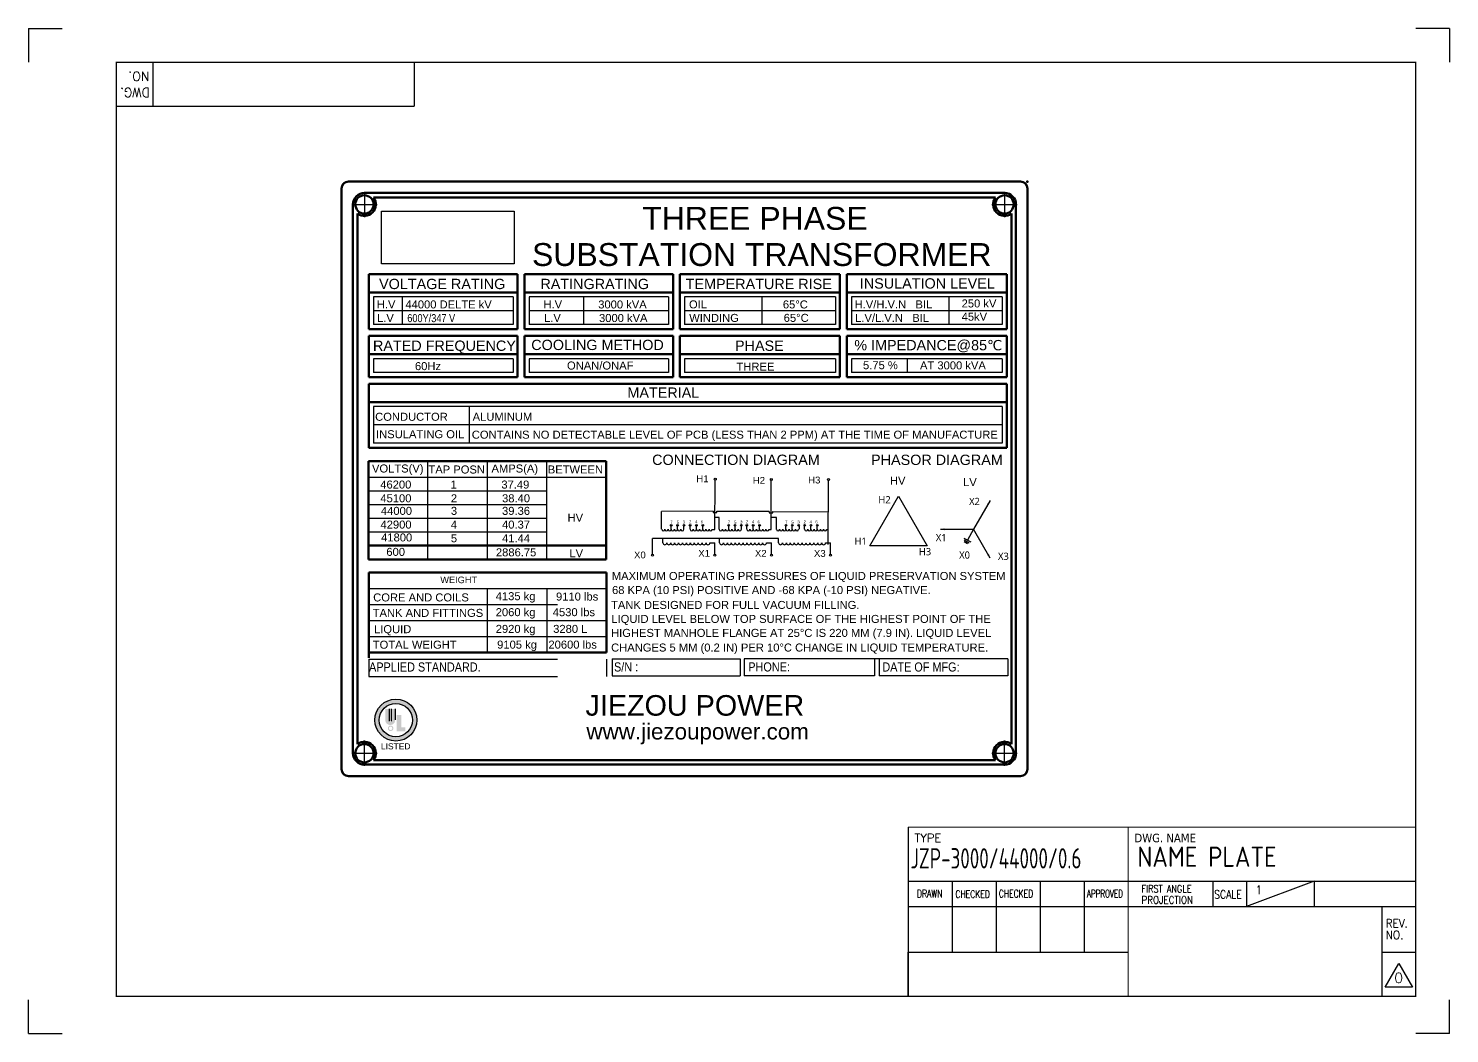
# Model space of a CAD drawing. Header units: millimetres. Extents: x 198976 to 421125, y -418833 to -203687.
# Drawn here: x 211995 to 212617, y -211116 to -210677 of the extents above; entities that cross this region are included whole.
import ezdxf
from ezdxf.enums import TextEntityAlignment as Align

# ---------------------------------------------------------------- set-up
doc = ezdxf.new("R2010")
doc.units = ezdxf.units.MM
doc.header["$LTSCALE"] = 13
doc.linetypes.add('CENTER', pattern=[50.8, 31.75, -6.35, 6.35, -6.35])
doc.linetypes.add('HIDDEN', pattern=[9.525, 6.35, -3.175])
doc.layers.get('0').update_dxf_attribs({"color": 1, "linetype": 'CENTER'})
for name, color, linetype in [('1', 4, 'Continuous'), ('2', 3, 'Continuous'), ('4', 2, 'HIDDEN'), ('粗实线', 4, 'Continuous')]:
    doc.layers.add(name, color=color, linetype=linetype)
doc.layers.add('paper', color=254, linetype='Continuous', plot=False)
doc.layers.add('标注、文本', color=3, linetype='Continuous', lineweight=25)
doc.layers.add('铁心', color=3, linetype='Continuous', lineweight=0)
doc.styles.add('Arial_txtstyle_2.50_0_0', font='arial.ttf')
doc.styles.add('Note Text (ANSI)', font='arial.ttf')
doc.styles.add('ROMANS', font='romans.shx', dxfattribs={"bigfont": 'whgtxt.shx'})
doc.styles.get("Standard").update_dxf_attribs({"font": 'gbenor.shx', "bigfont": 'gbcbig.shx'})
doc.styles.add('Tahoma_txtstyle_30.40_0_0', font='tahoma.ttf')
doc.styles.add('宋体', font='', dxfattribs={"width": 0.6})
doc.styles.get('宋体').set_extended_font_data('Microsoft YaHei')
picture_1 = doc.add_image_def('image1.jpg', size_in_pixel=(2343, 933))

msp = doc.modelspace()

# ---------------------------------------------------------------- hatches: boundary and pattern name
at = {"layer": '标注、文本'}
h = msp.add_hatch(color=0, dxfattribs=at)
h.paths.add_polyline_path([(212146.62, -210979.16, 1), (212164.99, -210979.16, 1)])
h.paths.add_polyline_path([(212163.08, -210979.16, -1), (212148.5, -210979.16, -1)], flags=16)
h.paths.add_polyline_path([(212152.94, -210974.31), (212152.94, -210979.63, 1), (212153.82, -210979.63), (212153.82, -210974.31), (212155.54, -210974.31), (212155.54, -210979.16, -1.013017), (212151.22, -210979.16), (212151.22, -210974.31)], flags=0)
h.paths.add_polyline_path([(212156.25, -210976.91), (212158.23, -210976.91), (212158.23, -210982.34), (212159.94, -210982.34), (212159.94, -210984.1), (212156.25, -210984.1)], flags=0)
h.paths.add_polyline_path([(212154.75, -210982.8, -1), (212152.33, -210982.8, -1)], flags=0)
h.paths.add_polyline_path([(212154.31, -210982.8, -1), (212152.76, -210982.8, -1)], flags=0)

# ---------------------------------------------------------------- linework, layer by layer
at = {"color": 0}
for p, q in [((212136.6, -210753.69), (212147.6, -210753.69)), ((212142.1, -210748.19), (212142.1, -210759.19)), ((212416.6, -210753.69), (212427.6, -210753.69)), ((212422.1, -210748.19), (212422.1, -210759.19)), ((212142.1, -210999.19), (212142.1, -210988.19)), ((212422.1, -210999.19), (212422.1, -210988.19)), ((212136.6, -210993.69), (212147.6, -210993.69)), ((212416.6, -210993.69), (212427.6, -210993.69))]:
    msp.add_line(p, q, dxfattribs=at)
at = {"layer": '1', "const_width": 0.518}
msp.add_lwpolyline([(212033.61, -211100.01), (212601.95, -211100.01), (212601.95, -210691.52), (212033.61, -210691.52), (212033.61, -211100.01)], dxfattribs=at)
at = {"layer": '2'}
for p, q in [((212049.59, -210691.52), (212049.59, -210710.76)), ((212163.85, -210691.52), (212163.85, -210710.76)), ((212033.61, -210710.76), (212163.85, -210710.76)), ((212379.94, -211026.01), (212379.94, -211100.01)), ((212379.94, -211049.69), (212601.95, -211049.69)), ((212399.18, -211049.69), (212399.18, -211080.73)), ((212418.42, -211049.69), (212418.42, -211080.73)), ((212437.66, -211049.69), (212437.66, -211080.73)), ((212456.9, -211049.69), (212456.9, -211080.73)), ((212513.15, -211049.69), (212513.15, -211060.79)), ((212557.55, -211049.69), (212527.95, -211060.79)), ((212527.95, -211049.69), (212527.95, -211060.79)), ((212557.55, -211049.69), (212557.55, -211060.79)), ((212379.94, -211060.79), (212476.14, -211060.79)), ((212476.14, -211060.79), (212601.95, -211060.79)), ((212587.15, -211060.79), (212587.15, -211100.01)), ((212379.94, -211080.73), (212476.14, -211080.73)), ((212379.94, -211099.97), (212379.94, -211080.73)), ((212587.15, -211080.73), (212601.95, -211080.73)), ((212588.63, -211095.94), (212594.55, -211085.69)), ((212594.55, -211085.69), (212600.47, -211095.94)), ((212600.47, -211095.94), (212588.63, -211095.94))]:
    msp.add_line(p, q, dxfattribs=at)
at = {"layer": '2', "color": 0, "linetype": 'Continuous'}
for p, q in [((212143.9, -210884.91), (212221.9, -210884.91)), ((212143.9, -210890.91), (212221.9, -210890.91)), ((212294.65, -210887.9), (212294.65, -210888.44)), ((212294.65, -210888.44), (212296.27, -210888.44)), ((212296.27, -210888.44), (212296.27, -210887.9)), ((212296.27, -210887.9), (212319.17, -210887.9)), ((212319.17, -210888.01), (212319.17, -210888.55)), ((212319.17, -210888.55), (212320.79, -210888.55)), ((212320.79, -210888.55), (212320.79, -210888.01)), ((212320.79, -210888.01), (212345.05, -210888.12)), ((212143.9, -210896.91), (212221.9, -210896.91)), ((212143.98, -210935.65), (212247.98, -210935.65)), ((212143.98, -210942.65), (212247.98, -210942.65)), ((212143.98, -210949.65), (212247.98, -210949.65)), ((212365.24, -210952.34), (212308.16, -210952.34))]:
    msp.add_line(p, q, dxfattribs=at)
at = {"layer": '2', "color": 0}
for p, q in [((212363.16, -210903.02), (212375.72, -210881.25)), ((212375.72, -210881.25), (212388.29, -210903.02)), ((212294.65, -210887.9), (212272.11, -210887.92)), ((212272.11, -210895.76), (212272.11, -210887.92)), ((212297.27, -210890.67), (212295.49, -210890.67)), ((212322.31, -210890.67), (212319.99, -210890.67)), ((212408.53, -210895.76), (212405.82, -210900.46)), ((212268.14, -210899.74), (212268.14, -210899.72)), ((212388.29, -210903.02), (212363.16, -210903.02)), ((212404.35, -210899.61), (212407.29, -210901.31)), ((212404.36, -210900.32), (212406.67, -210901.66)), ((212404.44, -210901.15), (212405.91, -210902))]:
    msp.add_line(p, q, dxfattribs=at)
at = {"layer": '2', "color": 0, "linetype": 'Continuous'}
for points in [[(212295.42, -210895.84), (212295.56, -210874.25)], [(212319.97, -210895.84), (212320.07, -210874.37)], [(212344.98, -210902.34), (212345.11, -210874.48)]]:
    msp.add_lwpolyline(points, dxfattribs=at)
at = {"layer": '2', "color": 0}
for points in [[(212415.79, -210883.2), (212408.53, -210895.76)], [(212394.02, -210895.76), (212408.53, -210895.76)], [(212415.79, -210908.33), (212408.53, -210895.76)]]:
    msp.add_lwpolyline(points, dxfattribs=at)
for points in [[(212415.79, -210883.2, 0, 0.871, 0), (212414.92, -210884.71, 0.871, 0.871, 0)], [(212394.02, -210895.76, 0, 0.871, 0), (212395.76, -210895.76, 0.871, 0.871, 0)], [(212415.79, -210908.33, 0, 0.871, 0), (212414.92, -210906.82, 0.871, 0.871, 0)]]:
    msp.add_lwpolyline(points, format="xyseb", dxfattribs=at)
at = {"layer": '4', "color": 0, "linetype": 'ByBlock', "lineweight": -3}
for p, q in [((212146.12, -210794.17), (212146.12, -210806.17)), ((212207.09, -210794.17), (212146.12, -210794.17)), ((212158.54, -210794.17), (212158.54, -210806.17)), ((212207.09, -210794.17), (212207.09, -210806.17)), ((212214.12, -210794.17), (212214.12, -210806.17)), ((212275.09, -210794.17), (212214.12, -210794.17)), ((212237.96, -210794.17), (212237.96, -210806.17)), ((212275.09, -210794.17), (212275.09, -210806.17)), ((212282.14, -210794.17), (212282.14, -210806.17)), ((212348.1, -210794.17), (212282.14, -210794.17)), ((212315.98, -210794.17), (212315.98, -210806.17)), ((212348.1, -210794.17), (212348.1, -210806.17)), ((212355.12, -210794.17), (212355.12, -210806.17)), ((212421.1, -210794.17), (212355.12, -210794.17)), ((212397.77, -210794.17), (212397.77, -210806.17)), ((212421.1, -210794.17), (212421.1, -210806.17)), ((212207.09, -210800.17), (212146.12, -210800.17)), ((212275.09, -210800.17), (212214.12, -210800.17)), ((212348.1, -210800.17), (212282.14, -210800.17)), ((212421.1, -210800.17), (212355.12, -210800.17)), ((212207.09, -210806.17), (212146.12, -210806.17)), ((212275.09, -210806.17), (212214.12, -210806.17)), ((212348.1, -210806.17), (212282.14, -210806.17)), ((212421.1, -210806.17), (212355.12, -210806.17)), ((212146.12, -210821.17), (212146.12, -210827.17)), ((212207.09, -210821.17), (212146.12, -210821.17)), ((212207.09, -210821.17), (212207.09, -210827.17)), ((212214.12, -210821.17), (212214.12, -210827.17)), ((212275.09, -210821.17), (212214.12, -210821.17)), ((212275.09, -210821.17), (212275.09, -210827.17)), ((212282.14, -210821.17), (212282.14, -210827.17)), ((212348.1, -210821.17), (212282.14, -210821.17)), ((212348.1, -210821.17), (212348.1, -210827.17)), ((212355.12, -210821.17), (212355.12, -210827.17)), ((212421.1, -210821.17), (212355.12, -210821.17)), ((212379.5, -210821.17), (212379.5, -210827.17)), ((212421.1, -210821.17), (212421.1, -210827.17)), ((212207.09, -210827.17), (212146.12, -210827.17)), ((212275.09, -210827.17), (212214.12, -210827.17)), ((212348.1, -210827.17), (212282.14, -210827.17)), ((212421.1, -210827.17), (212355.12, -210827.17)), ((212146.01, -210842.12), (212146.01, -210858.12)), ((212421.1, -210842.12), (212146.01, -210842.12)), ((212187.86, -210842.12), (212187.86, -210858.12)), ((212421.1, -210842.12), (212421.1, -210858.12)), ((212421.1, -210850.12), (212146.01, -210850.12)), ((212421.1, -210858.12), (212146.01, -210858.12)), ((212143.9, -210872.91), (212247.9, -210872.91)), ((212143.98, -210921.65), (212247.98, -210921.65))]:
    msp.add_line(p, q, dxfattribs=at)
at = {"layer": '4', "color": 0, "lineweight": -3}
for p, q in [((212169.9, -210908.91), (212169.9, -210865.91)), ((212195.9, -210908.91), (212195.9, -210865.91)), ((212221.9, -210908.91), (212221.9, -210865.91)), ((212143.9, -210878.91), (212221.9, -210878.91)), ((212195.98, -210949.65), (212195.98, -210921.65)), ((212221.98, -210949.65), (212221.98, -210921.65)), ((212143.98, -210928.65), (212247.98, -210928.65)), ((212143.97, -210952.6), (212247.95, -210952.6)), ((212143.97, -210952.6), (212143.97, -210960.07)), ((212247.95, -210952.6), (212247.95, -210960.07)), ((212250.47, -210952.34), (212306.51, -210952.34)), ((212250.47, -210952.34), (212250.47, -210959.81)), ((212306.51, -210952.34), (212306.51, -210959.81)), ((212308.16, -210952.34), (212308.16, -210959.81)), ((212423.49, -210952.34), (212351.87, -210952.34)), ((212365.24, -210952.34), (212365.24, -210959.81)), ((212367.27, -210952.34), (212367.27, -210959.81)), ((212423.49, -210952.34), (212423.49, -210959.81)), ((212143.97, -210960.07), (212247.95, -210960.07)), ((212250.47, -210959.81), (212306.51, -210959.81)), ((212365.24, -210959.81), (212308.16, -210959.81)), ((212423.49, -210959.81), (212367.27, -210959.81))]:
    msp.add_line(p, q, dxfattribs=at)
at = {"layer": 'paper'}
for p, q in [((211995.13, -210676.72), (211995.13, -210691.52)), ((211995.13, -210676.72), (212009.93, -210676.72)), ((212616.75, -210676.72), (212601.95, -210676.72)), ((212616.75, -210676.72), (212616.75, -210691.52)), ((211995.13, -211116.3), (211995.13, -211101.49)), ((212616.75, -211116.3), (212616.75, -211101.49)), ((211995.13, -211116.3), (212009.93, -211116.3)), ((212616.75, -211116.3), (212601.95, -211116.3))]:
    msp.add_line(p, q, dxfattribs=at)
at = {"layer": '标注、文本', "color": 0}
for p, q in [((212297.27, -210895.83), (212297.27, -210890.67)), ((212322.31, -210895.83), (212322.31, -210890.67)), ((212276.28, -210895.76), (212276.28, -210894.37)), ((212279.06, -210895.76), (212279.06, -210894.37)), ((212281.83, -210895.76), (212281.83, -210894.37)), ((212284.54, -210895.76), (212284.54, -210894.37)), ((212287.32, -210895.76), (212287.32, -210894.37)), ((212290.1, -210895.76), (212290.1, -210894.37)), ((212294.26, -210895.83), (212295.42, -210895.84)), ((212301.43, -210895.76), (212301.43, -210894.37)), ((212304.21, -210895.76), (212304.21, -210894.37)), ((212306.99, -210895.76), (212306.99, -210894.37)), ((212309.36, -210895.76), (212309.36, -210894.37)), ((212312.14, -210895.76), (212312.14, -210894.37)), ((212314.91, -210895.76), (212314.91, -210894.37)), ((212319.08, -210895.84), (212319.94, -210895.84)), ((212326.48, -210895.76), (212326.48, -210894.37)), ((212329.26, -210895.76), (212329.26, -210894.37)), ((212332.37, -210895.76), (212332.37, -210894.37)), ((212334.63, -210895.76), (212334.63, -210894.37)), ((212337.41, -210895.76), (212337.41, -210894.37)), ((212340.18, -210895.76), (212340.18, -210894.37)), ((212344.35, -210895.84), (212345, -210895.84)), ((212323.24, -210899.72), (212268.14, -210899.72)), ((212268.14, -210906.63), (212268.14, -210899.74)), ((212272.65, -210901.63), (212272.65, -210899.72)), ((212293.22, -210901.63), (212295.42, -210901.64)), ((212295.42, -210906.62), (212295.42, -210901.64)), ((212297.42, -210901.63), (212297.42, -210899.72)), ((212317.99, -210901.63), (212320.19, -210901.64)), ((212320.19, -210906.62), (212320.19, -210901.64)), ((212323.24, -210901.66), (212323.24, -210899.72)), ((212343.81, -210901.66), (212346.01, -210901.67)), ((212346.01, -210906.65), (212346.01, -210901.67)), ((212152.94, -210974.31), (212152.94, -210979.63)), ((212153.82, -210974.31), (212153.82, -210979.63)), ((212155.54, -210974.31), (212155.54, -210979.16))]:
    msp.add_line(p, q, dxfattribs=at)
for centre, radius in [((212295.58, -210873.82), 0.434), ((212320.08, -210873.93), 0.434), ((212345.13, -210874.05), 0.434), ((212276.29, -210894.02), 0.352), ((212279.06, -210894.02), 0.352), ((212281.84, -210894.02), 0.352), ((212284.55, -210894.02), 0.352), ((212287.33, -210894.02), 0.352), ((212290.11, -210894.02), 0.352), ((212301.44, -210894.02), 0.352), ((212304.22, -210894.02), 0.352), ((212307, -210894.02), 0.352), ((212309.37, -210894.02), 0.352), ((212312.15, -210894.02), 0.352), ((212314.92, -210894.02), 0.352), ((212326.49, -210894.02), 0.352), ((212329.26, -210894.02), 0.352), ((212332.04, -210894.02), 0.352), ((212334.64, -210894.02), 0.352), ((212337.42, -210894.02), 0.352), ((212340.19, -210894.02), 0.352), ((212268.14, -210907.06), 0.434), ((212295.42, -210907.05), 0.434), ((212320.19, -210907.05), 0.434), ((212346.01, -210907.08), 0.434), ((212155.85, -210979.19), 9.18), ((212155.83, -210979.19), 7.29)]:
    msp.add_circle(centre, radius, dxfattribs=at)
for centre, radius, end in [((212272.81, -210895.76), 0.694, 0), ((212274.2, -210895.76), 0.694, 0), ((212275.58, -210895.76), 0.694, 0), ((212276.97, -210895.76), 0.694, 0), ((212278.36, -210895.76), 0.694, 0), ((212279.75, -210895.76), 0.694, 0), ((212281.14, -210895.76), 0.694, 0), ((212285.24, -210895.76), 0.694, 0), ((212286.63, -210895.76), 0.694, 0), ((212288.01, -210895.76), 0.694, 0), ((212289.4, -210895.76), 0.694, 0), ((212290.79, -210895.76), 0.694, 0), ((212292.18, -210895.76), 0.694, 0), ((212293.57, -210895.76), 0.694, 0), ((212297.96, -210895.76), 0.694, 0), ((212299.35, -210895.76), 0.694, 0), ((212300.74, -210895.76), 0.694, 0), ((212302.13, -210895.76), 0.694, 0), ((212303.52, -210895.76), 0.694, 0), ((212304.9, -210895.76), 0.694, 0), ((212306.29, -210895.76), 0.694, 0), ((212310.05, -210895.76), 0.694, 0), ((212311.44, -210895.76), 0.694, 0), ((212312.83, -210895.76), 0.694, 0), ((212314.22, -210895.76), 0.694, 0), ((212315.61, -210895.76), 0.694, 0), ((212317, -210895.76), 0.694, 0), ((212318.39, -210895.76), 0.694, 353.81649), ((212323.01, -210895.76), 0.694, 0), ((212324.4, -210895.76), 0.694, 0), ((212325.78, -210895.76), 0.694, 0), ((212327.17, -210895.76), 0.694, 0), ((212328.56, -210895.76), 0.694, 0), ((212329.95, -210895.76), 0.694, 0), ((212331.34, -210895.76), 0.694, 0), ((212335.32, -210895.76), 0.694, 0), ((212336.71, -210895.76), 0.694, 0), ((212338.1, -210895.76), 0.694, 0), ((212339.49, -210895.76), 0.694, 0), ((212340.88, -210895.76), 0.694, 0), ((212342.27, -210895.76), 0.694, 0), ((212343.66, -210895.76), 0.694, 353.73169), ((212273.51, -210901.63), 0.857, 0), ((212275.22, -210901.63), 0.857, 0), ((212276.94, -210901.63), 0.857, 0), ((212278.65, -210901.63), 0.857, 0), ((212280.37, -210901.63), 0.857, 0), ((212282.08, -210901.63), 0.857, 0), ((212283.79, -210901.63), 0.857, 0), ((212285.51, -210901.63), 0.857, 0), ((212287.22, -210901.63), 0.857, 0), ((212288.94, -210901.63), 0.857, 0), ((212290.65, -210901.63), 0.857, 0), ((212292.37, -210901.63), 0.857, 0), ((212298.28, -210901.63), 0.857, 0), ((212299.99, -210901.63), 0.857, 0), ((212301.71, -210901.63), 0.857, 0), ((212303.42, -210901.63), 0.857, 0), ((212305.13, -210901.63), 0.857, 0), ((212306.85, -210901.63), 0.857, 0), ((212308.56, -210901.63), 0.857, 0), ((212310.28, -210901.63), 0.857, 0), ((212311.99, -210901.63), 0.857, 0), ((212313.71, -210901.63), 0.857, 0), ((212315.42, -210901.63), 0.857, 0), ((212317.13, -210901.63), 0.857, 0), ((212324.1, -210901.66), 0.857, 0), ((212325.81, -210901.66), 0.857, 0), ((212327.53, -210901.66), 0.857, 0), ((212329.24, -210901.66), 0.857, 0), ((212330.96, -210901.66), 0.857, 0), ((212332.67, -210901.66), 0.857, 0), ((212334.39, -210901.66), 0.857, 0), ((212336.1, -210901.66), 0.857, 0), ((212337.81, -210901.66), 0.857, 0), ((212339.53, -210901.66), 0.857, 0), ((212341.24, -210901.66), 0.857, 0), ((212342.96, -210901.66), 0.857, 0)]:
    msp.add_arc(centre, radius, 180, end, dxfattribs=at)
at = {"layer": '粗实线', "color": 0, "lineweight": 50}
for p, q in [((212132.1, -210746.69), (212132.1, -211000.69)), ((212135.1, -210743.69), (212429.1, -210743.69)), ((212432.1, -210746.69), (212432.1, -211000.69)), ((212137.1, -210753.69), (212137.1, -210993.69)), ((212142.09, -210748.69), (212422.1, -210748.69)), ((212146.1, -210750.69), (212418.1, -210750.69)), ((212177.58, -210750.69), (212202.42, -210750.69)), ((212205.21, -210750.69), (212237.09, -210750.69)), ((212427.1, -210753.69), (212427.1, -210993.69)), ((212139.1, -210757.69), (212139.1, -210989.69)), ((212425.1, -210757.69), (212425.1, -210989.69)), ((212144.09, -210784.17), (212144.09, -210808.17)), ((212209.09, -210784.17), (212144.09, -210784.17)), ((212209.09, -210784.17), (212209.09, -210808.17)), ((212212.09, -210784.17), (212212.09, -210808.17)), ((212277.09, -210784.17), (212212.09, -210784.17)), ((212277.09, -210784.17), (212277.09, -210808.17)), ((212280.1, -210784.17), (212280.1, -210808.17)), ((212350.1, -210784.17), (212280.1, -210784.17)), ((212350.1, -210784.17), (212350.1, -210808.17)), ((212423.1, -210784.17), (212353.08, -210784.17)), ((212353.08, -210784.17), (212353.08, -210808.17)), ((212423.1, -210784.17), (212423.1, -210808.17)), ((212209.09, -210792.17), (212144.09, -210792.17)), ((212277.09, -210792.17), (212212.09, -210792.17)), ((212350.1, -210792.17), (212280.1, -210792.17)), ((212423.1, -210792.17), (212353.08, -210792.17)), ((212209.09, -210808.17), (212144.09, -210808.17)), ((212277.09, -210808.17), (212212.09, -210808.17)), ((212350.1, -210808.17), (212280.1, -210808.17)), ((212423.1, -210808.17), (212353.08, -210808.17)), ((212144.09, -210811.17), (212144.09, -210829.17)), ((212209.09, -210811.17), (212144.09, -210811.17)), ((212209.09, -210811.17), (212209.09, -210829.17)), ((212212.09, -210811.17), (212212.09, -210829.17)), ((212277.09, -210811.17), (212212.09, -210811.17)), ((212277.09, -210811.17), (212277.09, -210829.17)), ((212280.1, -210811.17), (212280.1, -210829.17)), ((212350.1, -210811.17), (212280.1, -210811.17)), ((212350.1, -210811.17), (212350.1, -210829.17)), ((212353.08, -210811.17), (212353.08, -210829.17)), ((212423.1, -210811.17), (212353.08, -210811.17)), ((212423.1, -210811.17), (212423.1, -210829.17)), ((212209.09, -210819.17), (212144.09, -210819.17)), ((212277.09, -210819.17), (212212.09, -210819.17)), ((212350.1, -210819.17), (212280.1, -210819.17)), ((212423.1, -210819.17), (212353.08, -210819.17)), ((212143.98, -210832.12), (212143.98, -210860.12)), ((212143.98, -210832.12), (212143.98, -210860.12)), ((212423.1, -210832.12), (212143.98, -210832.12)), ((212209.09, -210829.17), (212144.09, -210829.17)), ((212277.09, -210829.17), (212212.09, -210829.17)), ((212350.1, -210829.17), (212280.1, -210829.17)), ((212423.1, -210829.17), (212353.08, -210829.17)), ((212423.1, -210832.12), (212423.1, -210860.12)), ((212423.1, -210840.12), (212143.98, -210840.12)), ((212143.9, -210865.91), (212247.9, -210865.91)), ((212143.9, -210908.91), (212143.9, -210865.91)), ((212423.1, -210860.12), (212143.98, -210860.12)), ((212247.9, -210908.91), (212247.9, -210865.91)), ((212143.9, -210902.91), (212247.9, -210902.91)), ((212143.9, -210908.91), (212247.9, -210908.91)), ((212143.98, -210914.65), (212247.98, -210914.65)), ((212143.98, -210952.02), (212143.98, -210914.65)), ((212247.98, -210949.65), (212247.98, -210914.65)), ((212143.98, -210949.65), (212247.98, -210949.65)), ((212146.1, -210996.69), (212418.1, -210996.69)), ((212142.09, -210998.69), (212422.1, -210998.69)), ((212135.1, -211003.69), (212429.1, -211003.69))]:
    msp.add_line(p, q, dxfattribs=at)
for centre in [(212142.1, -210753.69), (212422.1, -210753.69), (212142.1, -210993.69), (212422.1, -210993.69)]:
    msp.add_circle(centre, 4, dxfattribs=at)
for centre, radius, start, end in [((212135.1, -210746.69), 3, 90, 180), ((212429.1, -210746.69), 3, 0, 90), ((212142.1, -210753.69), 5, 89.79079, 180), ((212142.1, -210753.69), 5, 233.13077, 36.86971), ((212422.1, -210753.69), 5, 143.13029, 306.86923), ((212422.1, -210753.69), 5, 0, 90), ((212142.1, -210993.69), 5, 323.13029, 126.86923), ((212422.1, -210993.69), 5, 53.13077, 216.86971), ((212142.1, -210993.69), 5, 180, 270.20921), ((212422.1, -210993.69), 5, 270, 0), ((212135.1, -211000.69), 3, 180, 270), ((212429.1, -211000.69), 3, 270, 0)]:
    msp.add_arc(centre, radius, start, end, dxfattribs=at)
msp.add_point((212432.1, -210743.69), dxfattribs=at)
msp.add_point((212432.1, -210743.69), dxfattribs=at)
msp.add_point((212432.1, -210743.69), dxfattribs=at)
msp.add_point((212432.1, -210743.69), dxfattribs=at)
at = {"layer": '铁心'}
for p, q in [((212379.94, -211026.01), (212601.95, -211026.01)), ((212476.14, -211026.01), (212476.14, -211100.01))]:
    msp.add_line(p, q, dxfattribs=at)

# ---------------------------------------------------------------- texts
at = {"layer": '1', "color": 4, "width": 0.8}
msp.add_text('JZP-3000/44000/0.6', height=8.8803, dxfattribs=at).set_placement((212380.92, -211044.1))
at = {"layer": '1', "color": 4}
msp.add_text('NAME PLATE', height=8.88, dxfattribs=at).set_placement((212480.24, -211043.4))
at = {"layer": '2', "style": 'ROMANS'}
for s, p in [('NO.', (212048.08, -210695.66)), ('DWG.', (212048.23, -210702.75))]:
    msp.add_text(s, height=3.996, rotation=180, dxfattribs=at).set_placement(p)
at = {"layer": '2', "color": 0, "linetype": 'Continuous', "style": 'Arial_txtstyle_2.50_0_0'}
for s, height, p in [('THREE PHASE ', 10, (212314.86, -210759.78)), ('SUBSTATION TRANSFORMER ', 10, (212317.85, -210775.6)), ('5.75 %%%', 3.5, (212367.79, -210824.01)), ('AT 3000 kVA', 3.5, (212399.51, -210824.01)), ('MATERIAL', 4.5, (212272.85, -210836)), ('INSULATING OIL', 3.5, (212166.47, -210854.18)), ('CONTAINS NO DETECTABLE LEVEL OF PCB (LESS THAN 2 PPM) AT THE TIME OF MANUFACTURE ', 3.5, (212304.79, -210854.81)), ('VOLTS(V)', 3.5, (212156.68, -210869.61)), ('TAP POSN', 3.5, (212182.47, -210869.61)), ('AMPS(A)', 3.5, (212207.86, -210869.61)), ('BETWEEN', 3.5, (212234.38, -210869.61)), ('JIEZOU POWER', 9, (212286.63, -210972.77)), ('www.jiezoupower.com ', 7, (212289.2, -210985.04))]:
    msp.add_text(s, height=height, dxfattribs=at).set_placement(p, align=Align.MIDDLE)
for s, height, p in [('VOLTAGE RATING', 4.5, (212148.51, -210790.72)), (' RATINGRATING', 4.5, (212217.32, -210790.72)), ('TEMPERATURE RISE ', 4.5, (212282.63, -210790.72)), ('INSULATION LEVEL', 4.5, (212358.79, -210790.48)), ('H.V    ', 3.5, (212147.51, -210799.14)), ('44000 DELTE kV', 3.5, (212160.02, -210799.17)), ('H.V    ', 3.5, (212220.42, -210799.15)), ('3000 kVA', 3.5, (212244.36, -210799.18)), ('OIL', 3.5, (212284.07, -210799.15)), ('65%%DC', 3.5, (212325.13, -210799.18)), ('H.V/H.V.N   BIL', 3.5, (212356.51, -210799.15)), ('250 kV', 3.5, (212403.32, -210798.74)), ('L.V', 3.5, (212147.61, -210805.12)), ('L.V', 3.5, (212220.68, -210805.07)), ('3000 kVA', 3.5, (212244.72, -210805.11)), ('WINDING', 3.5, (212284.17, -210805.07)), ('65%%DC', 3.5, (212325.49, -210805.05)), ('L.V/L.V.N   BIL ', 3.5, (212356.74, -210805.07)), ('45kV', 3.5, (212403.32, -210804.53)), ('RATED FREQUENCY', 4.5, (212145.84, -210817.72)), ('COOLING METHOD', 4.5, (212215.07, -210817.37)), ('PHASE', 4.5, (212304.2, -210817.72)), ('%%% IMPEDANCE@85℃', 4.5, (212356.37, -210817.48)), ('60Hz', 3.5, (212164.19, -210826.15)), ('ONAN/ONAF', 3.5, (212230.71, -210825.9)), ('THREE', 3.5, (212304.85, -210826.38)), ('CONDUCTOR        ALUMINUM', 3.5, (212146.79, -210848.3)), (' MAXIMUM OPERATING PRESSURES OF LIQUID PRESERVATION SYSTEM ', 3.5, (212248.95, -210917.92)), (' 68 KPA (10 PSI) POSITIVE AND -68 KPA (-10 PSI) NEGATIVE.', 3.5, (212249.04, -210924.09)), ('TANK DESIGNED FOR FULL VACUUM FILLING.', 3.5, (212249.97, -210930.59)), ('LIQUID LEVEL BELOW TOP SURFACE OF THE HIGHEST POINT OF THE ', 3.5, (212250.09, -210936.71)), (' HIGHEST MANHOLE FLANGE AT 25°C IS 220 MM (7.9 IN). LIQUID LEVEL ', 3.5, (212248.62, -210942.82)), ('CHANGES 5 MM (0.2 IN) PER 10°C CHANGE IN LIQUID TEMPERATURE.', 3.5, (212250, -210949.22)), ('LISTED', 2.64, (212149.32, -210992))]:
    msp.add_text(s, height=height, dxfattribs=at).set_placement(p)
at = {"layer": '2', "color": 0, "linetype": 'Continuous', "style": 'Arial_txtstyle_2.50_0_0', "width": 0.82}
msp.add_text('600Y/347 V', height=3.5, dxfattribs=at).set_placement((212160.84, -210805.17))
at = {"layer": '2', "color": 0, "linetype": 'Continuous', "style": 'Arial_txtstyle_2.50_0_0'}
for s, height, p in [('CONNECTION DIAGRAM', 4.5, (212341.27, -210865.36)), ('PHASOR DIAGRAM', 4.5, (212421.33, -210865.38)), ('46200', 3.5, (212162.62, -210876.2)), ('1', 3.5, (212182.5, -210876.2)), ('37.49', 3.5, (212214.23, -210876.2)), ('HV', 3.5, (212378.75, -210874.5)), ('LV', 3.5, (212409.93, -210875.14)), ('45100', 3.5, (212162.66, -210882.2)), ('2', 3.5, (212182.63, -210882.2)), ('38.40', 3.5, (212214.53, -210882.2)), ('44000', 3.5, (212162.91, -210887.7)), ('3', 3.5, (212182.63, -210887.7)), ('39.36', 3.5, (212214.53, -210887.7)), ('HV', 3.5, (212237.74, -210890.7)), ('42900', 3.5, (212162.72, -210893.7)), ('4', 3.5, (212182.63, -210893.7)), ('40.37', 3.5, (212214.53, -210893.7)), ('41800', 3.5, (212163, -210899.32)), ('5', 3.5, (212182.63, -210899.7)), ('41.44', 3.5, (212214.53, -210899.7)), ('600', 3.5, (212159.85, -210905.64)), ('2886.75', 3.5, (212217.28, -210905.84)), ('LV', 3.5, (212237.74, -210906.29)), ('CORE AND COILS', 3.5, (212187.77, -210925.56)), ('4135 kg', 3.5, (212216.93, -210925.01)), ('9110 lbs', 3.5, (212244.38, -210925.18)), ('TANK AND FITTINGS', 3.5, (212194.05, -210932.32)), ('2060 kg', 3.5, (212216.93, -210932.01)), ('4530 lbs', 3.5, (212242.96, -210932.01)), ('LIQUID', 3.5, (212162.6, -210939.44)), (' 2920 kg', 3.5, (212216.93, -210939.32)), ('3280 L', 3.5, (212239.62, -210939.32)), ('TOTAL WEIGHT', 3.5, (212182.42, -210946.23)), ('9105 kg', 3.5, (212217.55, -210946.19)), ('20600 lbs', 3.5, (212243.78, -210946.19))]:
    msp.add_text(s, height=height, dxfattribs=at).set_placement(p, align=Align.MIDDLE_RIGHT)
at = {"layer": '2', "color": 0, "style": 'Note Text (ANSI)'}
for s, p in [('H1', (212292.63, -210875.18)), ('H2', (212317.31, -210875.88)), ('H3', (212341.53, -210875.72)), ('X0', (212265.15, -210908.48)), ('X1', (212293.26, -210907.78)), ('X2', (212318.03, -210907.78)), ('X3', (212343.85, -210907.81))]:
    msp.add_text(s, height=3, dxfattribs=at).set_placement(p, align=Align.RIGHT)
at = {"layer": '2', "color": 0, "style": '宋体'}
for s, p in [('H2', (212366.92, -210884.4)), ('X2', (212406.59, -210885.14)), ('H1', (212356.49, -210902.52)), ('X1', (212392.02, -210900.97)), ('H3', (212384.62, -210907.1)), ('X0', (212402.24, -210908.58)), ('X3', (212419.23, -210909.12))]:
    msp.add_text(s, height=3.134, dxfattribs=at).set_placement(p)
at = {"layer": '2', "color": 0, "style": 'Note Text (ANSI)'}
for s, p in [('7', (212276.42, -210892.59)), ('5', (212279.17, -210892.7)), ('3', (212281.8, -210892.57)), ('2', (212284.62, -210892.45)), ('4', (212287.26, -210892.47)), ('6', (212289.75, -210892.56)), ('7', (212301.58, -210892.59)), ('5', (212304.32, -210892.7)), ('3', (212306.95, -210892.57)), ('2', (212309.43, -210892.45)), ('4', (212312.07, -210892.47)), ('6', (212314.56, -210892.56)), ('7', (212326.62, -210892.59)), ('5', (212329.37, -210892.7)), ('3', (212332, -210892.57)), ('2', (212334.7, -210892.45)), ('4', (212337.34, -210892.47)), ('6', (212339.83, -210892.56))]:
    msp.add_text(s, height=1.3, dxfattribs=at).set_placement(p, align=Align.MIDDLE)
at = {"layer": '2', "color": 0, "linetype": 'Continuous', "style": 'Arial_txtstyle_2.50_0_0', "width": 0.85}
for s, p in [('APPLIED STANDARD.', (212144.13, -210955.98)), ('S/N : ', (212251.28, -210955.95)), ('PHONE: ', (212310, -210955.94)), ('DATE OF MFG: ', (212368.64, -210955.98))]:
    msp.add_text(s, height=4, dxfattribs=at).set_placement(p, align=Align.MIDDLE_LEFT)
at = {"layer": '2', "style": 'ROMANS'}
for s, p in [('TYPE', (212382.71, -211032.63)), ('1', (212531.79, -211055.26))]:
    msp.add_text(s, height=3.7, dxfattribs=at).set_placement(p)
for s, height, width, p in [('FIRST ANGLE', 3.2561, 0.8, (212481.99, -211054.61)), ('DRAWN', 3.256, 0.75, (212383.8, -211056.73)), ('CHECKED', 3.256, 0.75, (212400.6, -211056.93)), ('CHECKED', 3.256, 0.75, (212419.58, -211056.73)), ('APPROVED', 3.256, 0.7, (212458.15, -211056.73)), ('PROJECTION', 3.256, 0.86, (212481.99, -211059.49)), ('SCALE', 3.7, 0.8, (212513.8, -211057.29)), ('REV.', 3.7, 0.9, (212588.83, -211069.95)), ('NO.', 3.7, 0.9, (212588.83, -211075))]:
    msp.add_text(s, height=height, dxfattribs=dict(at, width=width)).set_placement(p)
at = {"layer": '2', "color": 4, "style": 'ROMANS'}
msp.add_text('0', height=4.44, dxfattribs=at).set_placement((212592.56, -211094.17))
at = {"layer": '4', "color": 0, "lineweight": -3, "style": 'Arial_txtstyle_2.50_0_0'}
msp.add_text('WEIGHT', height=2.88, dxfattribs=at).set_placement((212175.29, -210919.32))
at = {"layer": '铁心', "style": 'Tahoma_txtstyle_30.40_0_0'}
msp.add_text('DWG. NAME', height=3.738, dxfattribs=at).set_placement((212478.91, -211032.63))

# ---------------------------------------------------------------- pictures from other files: only their frames are drawn
at = {"layer": '标注、文本'}
image = msp.add_image(picture_1, insert=(212149.57, -210779.73), size_in_units=(58.05, 23.11), dxfattribs=at)
image.dxf.flags = 7

doc.saveas('drawing.dxf')
